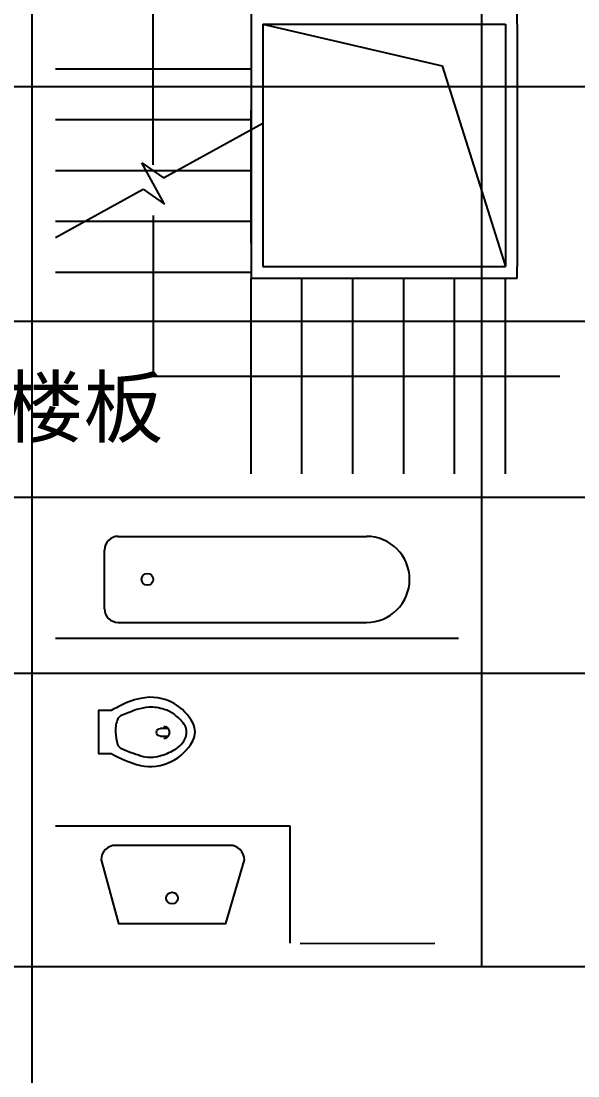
# Model space of a CAD drawing. Header units: metres. Extents: x 338339 to 1133840, y -479113 to 96125.
# Drawn here: x 394630 to 397477, y -203920 to -198526 of the extents above; entities that cross this region are included whole.
import ezdxf

# ---------------------------------------------------------------- set-up
doc = ezdxf.new("R2010")
doc.units = ezdxf.units.M
for name, color, linetype in [('DOTE', 1, 'Continuous'), ('PUB_DIM', 3, 'Continuous'), ('STAIR', 2, 'Continuous'), ('ZZ-1', 7, 'Continuous')]:
    doc.layers.add(name, color=color, linetype=linetype)

# ---------------------------------------------------------------- blocks, each defined once
blk = doc.blocks.new('$PLAN$00000379')
for p, q in [((-574.82, 18.03), (-536.01, 18.03)), ((-571.79, 18.03), (-571.79, 18.03)), ((-536.01, -21.97), (-576.12, -21.44))]:
    blk.add_line(p, q)
for points in [[(-285, -110, -0.08), (-434.24, -171.11, -0.17), (-591.86, -152.05, -0.15), (-702.09, -45.51, -0.25), (-702.09, 45.51, -0.14), (-606.56, 144.46, -0.19), (-434.24, 171.11, -0.07), (-319.8, 127.98, 0.01), (-285, 110), (-220, 110), (-220, -110)], [(-306.93, -0.87, -0.07), (-317.35, -63.71, -0.22), (-336.99, -85.07, -0.02), (-436.05, -122.27, -0.16), (-533.25, -122.27, -0.08), (-606.18, -91.93, -0.19), (-665.8, -26.45, -0.25), (-657.73, 38.66, -0.08), (-606.18, 90.19, -0.08), (-556.07, 115.14, -0.09), (-476.99, 125.64, -0.07), (-415.74, 114.27, -0.02), (-371.35, 97.08, 0.02), (-336.99, 83.33, -0.16), (-323.76, 73, -0.17), (-307.53, 11.58)]]:
    blk.add_lwpolyline(points, format="xyb", close=True)
for centre, radius, start, end in [((-548.84, -2.59), 33.16, 100.05, 259.95), ((-536.01, -1.97), 20, 270, 90)]:
    blk.add_arc(centre, radius, start, end)

msp = doc.modelspace()

# ---------------------------------------------------------------- linework, layer by layer
for p, q in [((395806.2, -197481.05), (395806.2, -199841.05)), ((397166.2, -198541.05), (397166.2, -198481.05)), ((395866.2, -198541.05), (397106.2, -198541.05)), ((395866.2, -198541.05), (395866.2, -199781.05)), ((395866.2, -198541.05), (396783.39, -198754.96)), ((397106.2, -198541.05), (397106.2, -199781.05)), ((397166.2, -198541.05), (397166.2, -199781.05)), ((395806.2, -198771.05), (394806.2, -198771.05)), ((396783.39, -198754.96), (397106.2, -199781.05)), ((395806.2, -199661.05), (395806.2, -198981.05)), ((395806.2, -199031.05), (394806.2, -199031.05)), ((395806.2, -199291.05), (394806.2, -199291.05)), ((395806.2, -199551.05), (394806.2, -199551.05)), ((395866.2, -199781.05), (397106.2, -199781.05)), ((397166.2, -199841.05), (397166.2, -199781.05)), ((395806.2, -199811.05), (394806.2, -199811.05)), ((395806.2, -200841.05), (395806.2, -199841.05)), ((395806.2, -199841.05), (397046.2, -199841.05)), ((395806.2, -199841.05), (397106.2, -199841.05)), ((396066.2, -200841.05), (396066.2, -199841.05)), ((396326.2, -200841.05), (396326.2, -199841.05)), ((396586.2, -200841.05), (396586.2, -199841.05)), ((396846.2, -200841.05), (396846.2, -199841.05)), ((397106.2, -199841.05), (397166.2, -199841.05)), ((397106.2, -199841.05), (397166.2, -199841.05)), ((397106.2, -200841.05), (397106.2, -199841.05)), ((395126.2, -201161.05), (396396.2, -201161.05)), ((395056.2, -201531.05), (395056.2, -201231.05)), ((395126.2, -201601.05), (396396.2, -201601.05)), ((394806.2, -201681.05), (396866.2, -201681.05)), ((394806.2, -202641.05), (396006.4, -202641.05)), ((396006.4, -203241.05), (396006.4, -202641.05)), ((396056.51, -203242.86), (396746.2, -203241.05))]:
    msp.add_line(p, q)
for centre in [(395276.2, -201381.05), (395402.01, -203011.17)]:
    msp.add_circle(centre, 30)
for centre, radius, start, end in [((395126.2, -201231.05), 70, 90, 180), ((396396.2, -201381.05), 220, 270, 90), ((395126.2, -201531.05), 70, 180, 270)]:
    msp.add_arc(centre, radius, start, end)
at = {"layer": 'DOTE'}
for p, q in [((394686.2, -209361.05), (394686.2, -193961.05)), ((396986.2, -203361.05), (396986.2, -197361.05)), ((393686.2, -198861.05), (398286.2, -198861.05)), ((393686.2, -200061.05), (408486.2, -200061.05)), ((393686.2, -200961.05), (408486.2, -200961.05)), ((393686.2, -201861.05), (408486.2, -201861.05)), ((393686.2, -203361.05), (408486.2, -203361.05))]:
    msp.add_line(p, q, dxfattribs=at)
at = {"layer": 'PUB_DIM'}
for points in [[(395306.2, -199261.05), (395306.2, -197981.05), (397374.3, -197981.05)], [(395306.2, -199521.05), (395306.2, -200341.05), (397384.45, -200341.05)]]:
    msp.add_lwpolyline(points, dxfattribs=at)
at = {"layer": 'STAIR'}
for p, q in [((395358.72, -199327.63), (395866.2, -199047.33)), ((395364.22, -199461.68), (395248.18, -199251.59)), ((395248.18, -199251.59), (395358.72, -199327.63)), ((394806.2, -199632.8), (395253.68, -199385.65)), ((395253.68, -199385.65), (395364.22, -199461.68))]:
    msp.add_line(p, q, dxfattribs=at)
at = {"layer": 'ZZ-1'}
msp.add_lwpolyline([(395039.5, -202815.81), (395127.62, -203140.85), (395676.41, -203140.85), (395772.1, -202815.81, 0.41), (395697.54, -202741.25), (395114.06, -202741.25, 0.41), (395039.5, -202815.81)], format="xyb", dxfattribs=at)

# ---------------------------------------------------------------- block references
at = {"xscale": -1}
msp.add_blockref('$PLAN$00000379', (394806.2, -202161.05), dxfattribs=at)

# ---------------------------------------------------------------- texts
at = {"insert": (364881.48, -200349.99), "char_height": 300, "attachment_point": 1}
msp.add_mtext('{\\f宋体|b0|i0|c134|p54;5厚乳白马赛克素土水泥接缝，4厚水泥结合层，15厚1：3水泥砂浆找平层；50厚C20混凝土0.5%泛水坡向；地漏最低处小于30厚；素土水泥浆结合层一道；钢筋混凝土楼板}', dxfattribs=at)

doc.saveas('drawing.dxf')
